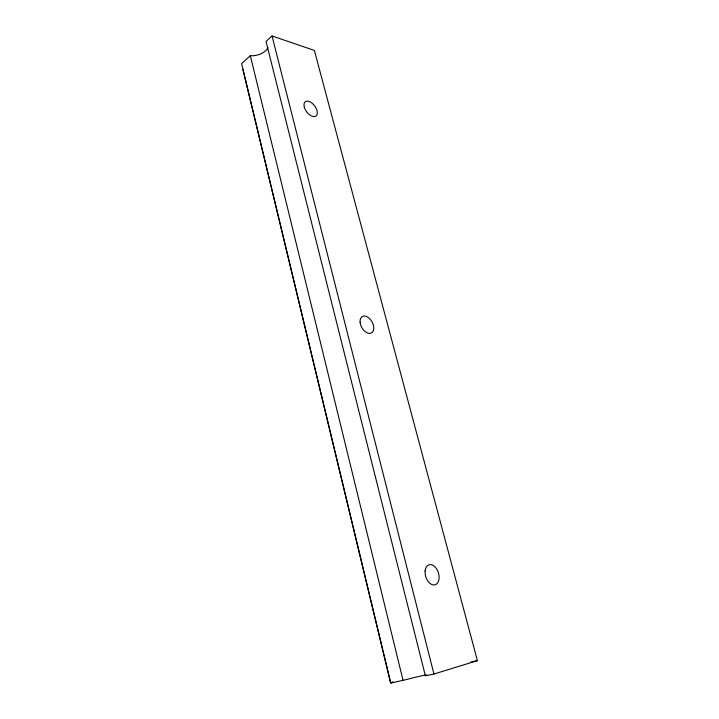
<?xml version="1.0" encoding="UTF-8"?>
<svg xmlns="http://www.w3.org/2000/svg" width="719" height="719" viewBox="0 0 719 719"><rect width="100%" height="100%" fill="white"/><g stroke="black" fill="none" stroke-linecap="round" stroke-linejoin="round"><path stroke-width="1.08" d="M267.935 47.526A13.436 7.819 -13.4 0 1 253.232 55.723L250.32 55.678L241.593 63.614L390.759 683.05L406.397 679.563A16.393 0.746 -14.3 0 1 426.142 675.051M272.025 35.95L266.012 41.405L425.369 675.815L433.943 674.018L477.407 660.635L314.365 50.42L272.025 35.95L433.943 674.018M390.759 683.05L393.212 682.133L391.936 682.25M471.053 661.983L477.407 660.635M250.32 55.678L403.089 680.471M242.905 69.473L390.507 682.529M426.906 675.051A16.393 0.746 -14.3 0 1 426.601 675.33M304.29 107.104A8.934 4.988 53.2 0 0 315.587 116.28A8.934 4.988 53.2 0 0 312.109 103.203A8.934 4.988 53.2 0 0 304.29 107.104M360.075 322.031A9.401 5.869 61 0 0 370.815 333.203A9.401 5.869 61 0 0 369.845 318.85A9.401 5.869 61 0 0 360.075 322.031M425.118 570.904A10.47 6.624 73.1 0 0 434.77 584.898A10.47 6.624 73.1 0 0 436.379 568.549A10.47 6.624 73.1 0 0 425.118 570.904"/></g></svg>
